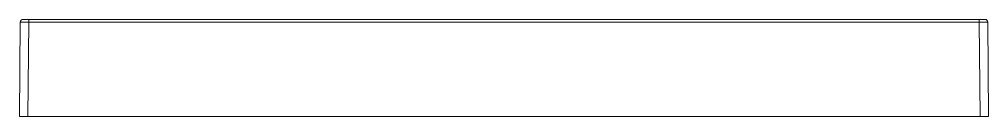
# Model space of a CAD drawing. Header units: millimetres. Extents: x -1114 to 3105, y -1284 to 1790.
# Drawn here: x 994.9 to 1081.2, y 292.5 to 301.1 of the extents above; entities that cross this region are included whole.
import ezdxf

# ---------------------------------------------------------------- set-up
doc = ezdxf.new("R2010")
doc.units = ezdxf.units.MM
doc.layers.add('core', color=7, linetype='Continuous', lineweight=20)

msp = doc.modelspace()

# ---------------------------------------------------------------- linework, layer by layer
at = {"layer": 'core', "color": 155, "linetype": 'Continuous', "lineweight": 9}
for p, q in [((994.886, 292.482), (994.959, 300.875)), ((995.21, 301.124), (995.713, 301.124)), ((995.713, 300.875), (995.639, 292.482)), ((1080.373, 301.124), (995.713, 301.124)), ((995.713, 300.875), (1080.373, 300.875)), ((1080.373, 301.124), (1080.876, 301.124)), ((1080.446, 292.482), (1080.373, 300.875)), ((1081.127, 300.875), (1081.2, 292.482)), ((995.639, 292.482), (1080.446, 292.482))]:
    msp.add_line(p, q, dxfattribs=at)
for points in [[(995.21, 301.124), (995.079, 301.124), (994.96, 301.006), (994.959, 300.875)], [(995.713, 300.875), (995.713, 301.006), (995.713, 301.122), (995.712, 301.126)], [(1080.374, 301.126), (1080.373, 301.122), (1080.373, 301.006), (1080.373, 300.875)], [(1081.127, 300.875), (1081.126, 301.006), (1081.006, 301.124), (1080.876, 301.124)]]:
    msp.add_open_spline(points, degree=3, dxfattribs=at)
for points, knots in [([(994.959, 300.875), (994.966, 300.876), (994.981, 300.876), (995.111, 300.876), (995.357, 300.876), (995.594, 300.876), (995.713, 300.875)], [0, 0, 0, 0, 0.200009, 0.400023, 0.700008, 1, 1, 1, 1]), ([(1081.127, 300.875), (1081.12, 300.876), (1081.105, 300.876), (1080.975, 300.876), (1080.729, 300.876), (1080.492, 300.876), (1080.373, 300.875)], [0, 0, 0, 0, 0.199904, 0.399817, 0.699908, 1, 1, 1, 1]), ([(995.639, 292.482), (995.56, 292.482), (995.402, 292.482), (995.189, 292.482), (995.02, 292.482), (994.911, 292.482), (994.881, 292.482), (994.888, 292.482)], [0, 0, 0, 0, 0.200662, 0.400338, 0.599703, 0.799365, 1, 1, 1, 1]), ([(1080.446, 292.482), (1080.525, 292.482), (1080.683, 292.482), (1080.93, 292.482), (1081.151, 292.482), (1081.184, 292.482), (1081.2, 292.482)], [0, 0, 0, 0, 0.200605, 0.40121, 0.700605, 1, 1, 1, 1])]:
    msp.add_open_spline(points, degree=3, knots=knots, dxfattribs=at)

doc.saveas('drawing.dxf')
